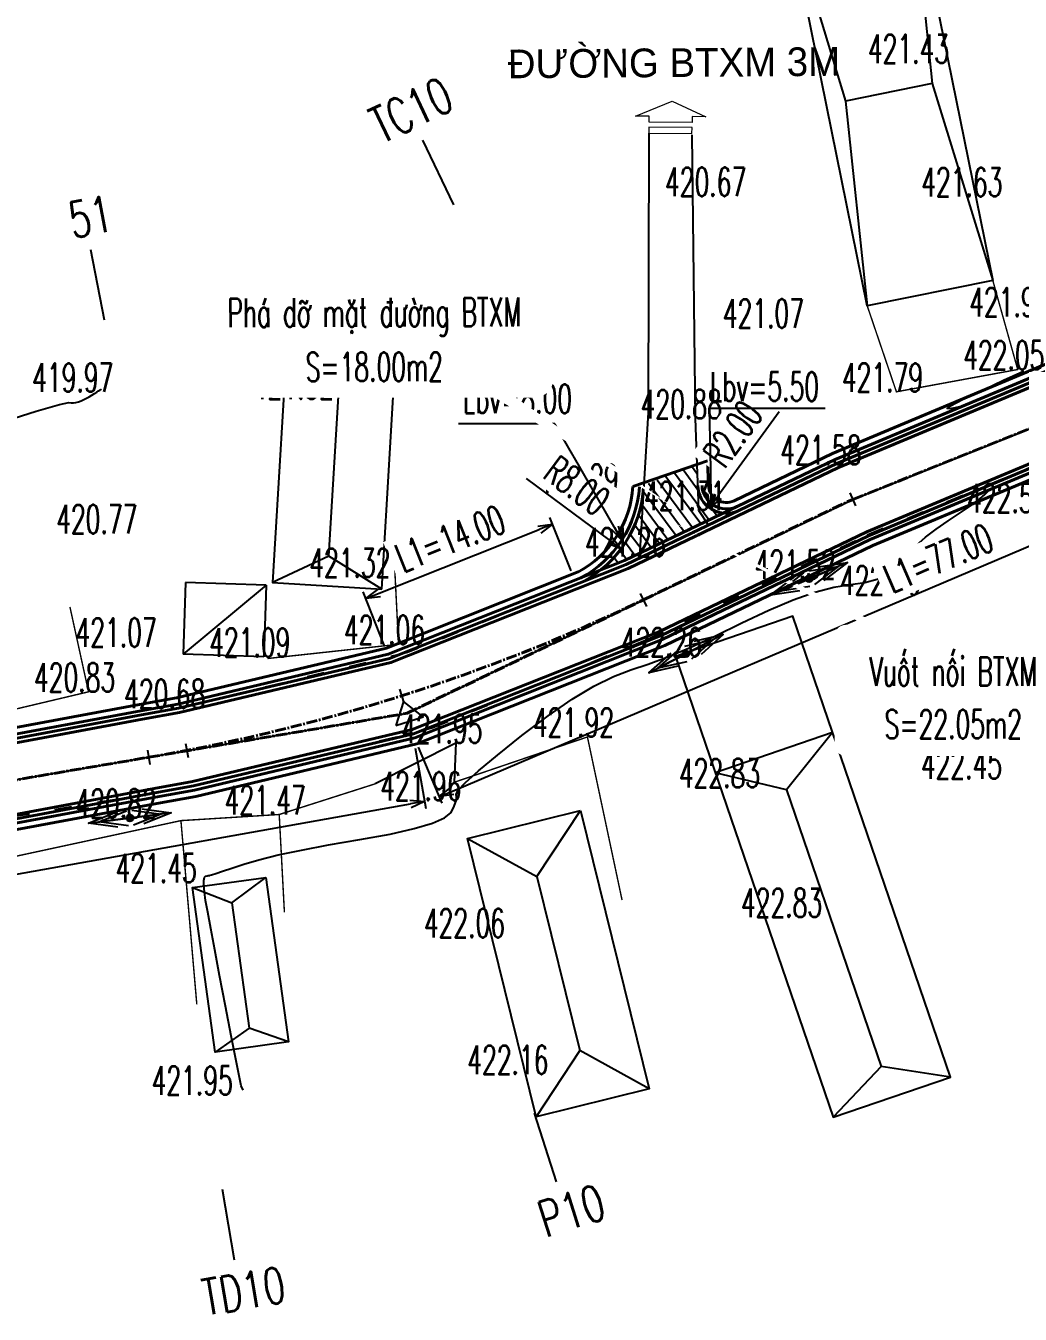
# Model space of a CAD drawing. Header units: centimetres. Extents: x 556321 to 560034, y 1839250 to 1840516.
# Drawn here: x 557072.9 to 557142.2, y 1839274.2 to 1839364 of the extents above; entities that cross this region are included whole.
import ezdxf
from ezdxf.enums import TextEntityAlignment as Align

# ---------------------------------------------------------------- set-up
doc = ezdxf.new("R2010")
doc.units = ezdxf.units.CM
doc.header["$MEASUREMENT"] = 0
doc.set_wipeout_variables(frame=1)
doc.linetypes.add('ACAD_ISO03W100', pattern=[30, 12, -18])
doc.linetypes.add('CENTER2', pattern=[1.125, 0.75, -0.125, 0.125, -0.125])
for name, color, linetype in [('4', 21, 'Continuous'), ('bo via', 23, 'Continuous'), ('bovia', 1, 'Continuous'), ('CAO DO AN', 6, 'Continuous'), ('cao do Hien Trang', 6, 'Continuous'), ('cao do3', 2, 'Continuous'), ('Duong nhua Cu', 33, 'Continuous'), ('H1_DongMuc', 3, 'Continuous'), ('H1_DongMuc_Con', 3, 'Continuous'), ('Line1', 40, 'Continuous'), ('pha1', 4, 'Continuous'), ('sh(bs)', 31, 'Continuous'), ('SH1', 4, 'Continuous'), ('T', 20, 'Continuous'), ('thoat nuoc', 50, 'Continuous'), ('ThongSoTuyen_TuyenPDP', 7, 'Continuous'), ('TUYEN', 7, 'Continuous'), ('vuot', 7, 'Continuous')]:
    doc.layers.add(name, color=color, linetype=linetype)
doc.layers.add('Mep duong', color=241, linetype='Continuous', lineweight=50)
doc.styles.add('2D', font='vnsimple.shx', dxfattribs={"width": 0.6})
doc.styles.add('CHUSO', font='Vnsimple.shx', dxfattribs={"width": 0.7})
doc.styles.add('Khung ten', font='VHAVANB_3.TTF')
doc.styles.get("Standard").update_dxf_attribs({"font": 'Vnsimple.shx', "width": 0.7, "height": 2})
doc.linetypes.add('FENCELINE2', pattern='A,0.25,-0.1,[132,ltypeshp.shx,S=0.1,R=0,X=-0.1,Y=0],-0.1,1', length=1.45)
doc.linetypes.add('ZIGZAG', pattern='A,0.0001,-0.2,[131,ltypeshp.shx,S=0.2,R=0,X=-0.2,Y=0],-0.4,[131,ltypeshp.shx,S=0.2,R=180,X=0.2,Y=0],-0.2', length=0.8001)
doc.dimstyles.new('D1000', dxfattribs={"dimtxt": 2, "dimasz": 1, "dimexe": 0.5, "dimexo": 1, "dimgap": 0.7, "dimtad": 1, "dimzin": 0, "dimdsep": 46, "dimtxsty": '2D', "dimblk": 'OPEN30', "dimcen": 0, "dimdle": 0.7, "dimclrd": 7, "dimclre": 7, "dimclrt": 3, "dimadec": 0, "dimazin": 2, "dimtfac": 0.3478260869565218, "dimtix": 1, "dimtofl": 0, "dimtmove": 0, "dimatfit": 3, "dimldrblk": 'OPEN30', "dimfxl": 0, "dimtolj": 1, "dimtzin": 0, "dimarcsym": 0})
doc.dimstyles.new('D1000 bv', dxfattribs={"dimtxt": 2, "dimasz": 1, "dimexe": 0.5, "dimexo": 1, "dimgap": 0.7, "dimtad": 1, "dimzin": 0, "dimdsep": 46, "dimtxsty": '2D', "dimblk": 'OPEN30', "dimcen": 0, "dimdle": 0.7, "dimclrd": 7, "dimclre": 7, "dimclrt": 3, "dimadec": 0, "dimazin": 2, "dimtfac": 0.3478260869565218, "dimtix": 1, "dimtofl": 0, "dimtmove": 0, "dimatfit": 3, "dimldrblk": 'OPEN30', "dimfxl": 0, "dimtolj": 1, "dimtzin": 0, "dimarcsym": 0})
doc.dimstyles.get("Standard").update_dxf_attribs({"dimtxt": 0.18, "dimasz": 0.18, "dimexe": 0.18, "dimexo": 0.0625, "dimgap": 0.09, "dimtad": 0, "dimtih": 1, "dimtoh": 1, "dimdec": 4, "dimzin": 0, "dimdsep": 46, "dimtxsty": 'Standard', "dimcen": 0.09, "dimadec": 0, "dimazin": 0, "dimtfac": 1, "dimtdec": 4, "dimtofl": 0, "dimtmove": 0, "dimatfit": 3, "dimfxl": 0, "dimtolj": 1, "dimtzin": 0, "dimarcsym": 0})

# ---------------------------------------------------------------- blocks, each defined once
blk = doc.blocks.new('A$C61F2495E')
at = {"layer": 'Line1', "lineweight": -2}
blk.add_lwpolyline([(14.68833595956676, 5.256463934434578), (-0.4504163545789197, 2.926328669767827), (0.4504163544625044, -2.926328669767827), (15.58916866860818, -0.5961934051010758)], close=True, dxfattribs=at)
at = {"layer": 'Line1', "color": 8, "lineweight": -2}
for points in [[(14.68833595956676, 5.256463934434578), (13.55877088371199, 2.086946765892208), (15.58916866860818, -0.5961934051010758)], [(-0.4504163545789197, 2.926328669767827), (1.435625370591879, 0.2209694189950824), (0.4504163544625044, -2.926328669767827)], [(13.55877088371199, 2.086946765892208), (1.435625370591879, 0.2209694189950824)]]:
    blk.add_lwpolyline(points, dxfattribs=at)
at = {"layer": 'Line1', "lineweight": -2}
blk.add_lwpolyline([(15.58916866860818, -0.5961934051010758), (14.68833595956676, 5.256463934434578)], dxfattribs=at)
blk = doc.blocks.new('A$C294A3B3B')
at = {"layer": 'Line1', "lineweight": -2}
blk.add_lwpolyline([(-0.3980245757848024, 2.856853906530887), (17.88602269883268, 5.404236586531624), (18.68207185040228, -0.3094712265301496), (0.3980245757848024, -2.856853906530887)], close=True, dxfattribs=at)
for points in [[(-0.3980245757848024, 2.856853906530887), (8.86992666858714, 3.226689559873194), (17.88602269883268, 5.404236586531624)], [(8.86992666858714, 3.226689559873194), (9.41871475125663, -0.7122817323543131)], [(0.3980245757848024, -2.856853906530887), (9.41871475125663, -0.7122817323543131), (18.68207185040228, -0.3094712265301496)]]:
    blk.add_lwpolyline(points, dxfattribs=at)
blk = doc.blocks.new('A$C2A113424')
at = {"layer": 'Mep duong', "linetype": 'Continuous', "lineweight": 20, "extrusion": (-0.004496282055146948, 0.001719061481453282, 0.999988414070535)}
blk.add_lwpolyline([(4.322536986824867, 6.79247280023508), (4.830761154897329, 6.598165935739423), (3.402301987192789, 2.861923919200379), (2.89407781927676, 3.056230783792444), (2.44399803933625, 1.879013385726145), (2.335873058389854, 5.535508036274276), (4.772616766727176, 7.969690198559676), (4.322536986810312, 6.79247280047155)], dxfattribs=at)
blk.add_lwpolyline([(5.273641723522699, 6.428841570338148), (3.845182555903653, 2.692599553731802), (4.372020599101048, 2.491176137052379), (5.800479766678257, 6.227418153647811)], close=True, dxfattribs=at)
blk = doc.blocks.new('_Open30')
at = {"color": 0, "linetype": 'ByBlock', "lineweight": -2}
for p, q in [((-1, 0.26794919), (0, 0)), ((0, 0), (-1, -0.26794919)), ((0, 0), (-1, 0))]:
    blk.add_line(p, q, dxfattribs=at)
blk = doc.blocks.new('*D78')
at = {"layer": 'bo via', "color": 7, "lineweight": -2, "transparency": 16777216}
for p, q in [((557110.8782775655, 1839326.002637523), (557109.4054423659, 1839329.71466325)), ((557097.5056045763, 1839324.455197813), (557108.6603373811, 1839328.881105477)), ((557097.8645305663, 1839320.839121409), (557096.3916953667, 1839324.551147137))]:
    blk.add_line(p, q, dxfattribs=at)
at = {"layer": 'Defpoints', "color": 0, "lineweight": -2, "transparency": 16777216}
for p in [(557109.5898444783, 1839329.249909702), (557111.2470817902, 1839325.073130425, 413.94), (557098.2333347911, 1839319.909614312, 413.94)]:
    blk.add_point(p, dxfattribs=at)
at = {"layer": 'bo via', "color": 7, "lineweight": -2, "transparency": 16777216}
for p, rotation in [((557109.5898444783, 1839329.249909702), 21.64188962189316), ((557096.5760974791, 1839324.086393588), 201.6418896218932)]:
    blk.add_blockref('_Open30', p, dxfattribs=dict(at, rotation=rotation))
at = {"layer": 'bo via', "color": 3, "transparency": 16777216, "insert": (557102.4560037965, 1839328.24831371), "char_height": 2, "attachment_point": 5, "rotation": 21.641889621893164, "style": '2D', "bg_fill": 3, "box_fill_scale": 1.25, "bg_fill_color": 256, "bg_fill_true_color": 13158600, "bg_fill_transparency": 0}
blk.add_mtext('\\A1;L1=14.00', dxfattribs=at)
blk = doc.blocks.new('*D96')
at = {"layer": 'bo via', "color": 7, "lineweight": -2, "transparency": 16777216}
for p, q in [((557100.0097706656, 1839313.661528603), (557100.7585998548, 1839309.462736897)), ((557035.6966577775, 1839298.367221142), (557099.6863467373, 1839309.779396418)), ((557034.0511491012, 1839301.898206067), (557034.7999782905, 1839297.69941436))]:
    blk.add_line(p, q, dxfattribs=at)
at = {"layer": 'Defpoints', "color": 0, "lineweight": -2, "transparency": 16777216}
for p in [(557099.8341970353, 1839314.645994906, 427.4431), (557100.6708130396, 1839309.954970048), (557033.875575471, 1839302.882672369, 427.4431)]:
    blk.add_point(p, dxfattribs=at)
at = {"layer": 'bo via', "color": 7, "lineweight": -2, "transparency": 16777216}
for p, rotation in [((557100.6708130396, 1839309.954970048), 10.11204156808461), ((557034.7121914753, 1839298.191647511), 190.1120415680846)]:
    blk.add_blockref('_Open30', p, dxfattribs=dict(at, rotation=rotation))
at = {"layer": 'bo via', "color": 3, "transparency": 16777216, "insert": (557067.3930270858, 1839305.746901494), "char_height": 2, "attachment_point": 5, "rotation": 10.112041568084608, "style": '2D', "bg_fill": 3, "box_fill_scale": 1.25, "bg_fill_color": 256, "bg_fill_true_color": 13158600, "bg_fill_transparency": 0}
blk.add_mtext('\\A1;L1=67.00', dxfattribs=at)
blk = doc.blocks.new('*D97')
at = {"layer": 'bo via', "color": 7, "lineweight": -2, "transparency": 16777216}
for p, q in [((557171.1010307486, 1839343.820686006), (557172.7580417806, 1839339.918319527)), ((557102.6070868503, 1839310.674241531), (557171.6421629975, 1839339.987706424)), ((557100.2250390314, 1839313.725537121), (557101.8820500633, 1839309.823170642))]:
    blk.add_line(p, q, dxfattribs=at)
at = {"layer": 'Defpoints', "color": 0, "lineweight": -2, "transparency": 16777216}
for p in [(557170.7101887524, 1839344.741143791, 427.4431), (557172.5626207825, 1839340.37854842), (557099.8341970352, 1839314.645994906, 427.4431)]:
    blk.add_point(p, dxfattribs=at)
at = {"layer": 'bo via', "color": 7, "lineweight": -2, "transparency": 16777216}
for p, rotation in [((557172.5626207825, 1839340.37854842), 23.00690100929758), ((557101.6866290653, 1839310.283399535), 203.0069010092976)]:
    blk.add_blockref('_Open30', p, dxfattribs=dict(at, rotation=rotation))
at = {"layer": 'bo via', "color": 3, "transparency": 16777216, "insert": (557136.4601935304, 1839326.895752212), "char_height": 2, "attachment_point": 5, "rotation": 23.00690100929758, "style": '2D', "bg_fill": 3, "box_fill_scale": 1.25, "bg_fill_color": 256, "bg_fill_true_color": 13158600, "bg_fill_transparency": 0}
blk.add_mtext('\\A1;L1=77.00', dxfattribs=at)
blk = doc.blocks.new('*D44')
at = {"layer": 'Defpoints', "color": 0, "lineweight": -2, "transparency": 16777216}
for p in [(557114.3894884498, 1839327.526306132), (557120.81468489, 1839322.760086383)]:
    blk.add_point(p, dxfattribs=at)
at = {"layer": 'vuot', "color": 7, "lineweight": -2, "transparency": 16777216}
blk.add_line((557107.7577678382, 1839332.445725803), (557113.5863388947, 1839328.122083601), dxfattribs=at)
at = {"layer": 'vuot', "color": 7, "lineweight": -2, "transparency": 16777216, "rotation": 323.4319240528465}
blk.add_blockref('_Open30', (557114.3894884498, 1839327.526306132), dxfattribs=at)
at = {"layer": 'vuot', "color": 3, "transparency": 16777216, "insert": (557111.2833002857, 1839331.94714768), "char_height": 2, "attachment_point": 5, "rotation": 323.4319240528465, "style": '2D', "bg_fill": 3, "box_fill_scale": 1.25, "bg_fill_color": 256, "bg_fill_true_color": 13158600, "bg_fill_transparency": 0}
blk.add_mtext('\\A1;R8.00', dxfattribs=at)
blk = doc.blocks.new('*D45')
at = {"layer": 'Defpoints', "color": 0, "lineweight": -2, "transparency": 16777216}
for p in [(557120.5234369419, 1839330.395092064), (557119.3519867028, 1839328.774072528)]:
    blk.add_point(p, dxfattribs=at)
at = {"layer": 'vuot', "color": 7, "lineweight": -2, "transparency": 16777216}
blk.add_line((557125.3598529298, 1839337.087587007), (557121.1091620615, 1839331.205601832), dxfattribs=at)
at = {"layer": 'vuot', "color": 7, "lineweight": -2, "transparency": 16777216, "rotation": 234.1457670778979}
blk.add_blockref('_Open30', (557120.5234369419, 1839330.395092064), dxfattribs=at)
at = {"layer": 'vuot', "color": 3, "transparency": 16777216, "insert": (557122.1495034497, 1839335.547582007), "char_height": 2, "attachment_point": 5, "rotation": 54.145767077897915, "style": '2D', "bg_fill": 3, "box_fill_scale": 1.25, "bg_fill_color": 256, "bg_fill_true_color": 13158600, "bg_fill_transparency": 0}
blk.add_mtext('\\A1;R2.00', dxfattribs=at)
blk = doc.blocks.new('A$C60531E53')
at = {"layer": '4'}
blk.add_hatch(color=256, dxfattribs=at).paths.add_polyline_path([(-0.2401799543149536, 0, 1), (0.2401799543149536, 0, 1)])
blk.add_circle((0, 0), 0.2401799543149536, dxfattribs=at)
for points in [[(-2.897110797605819, 0), (1.220780834732068, 0)], [(-2.191728709441122, 0), (1.926162922896765, 0)], [(2.173985659223035, 0), (-1.943905973114852, 0)], [(2.917498102954596, 0), (-1.200393529383291, 0)]]:
    blk.add_leader(points, dimstyle='Standard', override={"dimasz": 2, "dimgap": 0.09, "dimtad": 0, "dimldrblk": 'Open30'}, dxfattribs=at)

msp = doc.modelspace()

# ---------------------------------------------------------------- hatches: boundary and pattern name
at = {"layer": 'vuot'}
h = msp.add_hatch(dxfattribs=at)
h.set_pattern_fill('ANSI31', color=8, scale=4.999999999999999, angle=-98.44814996222703, style=0)
h.set_pattern_definition([(306.551850037773, (-1181862.117841416, 2655633.092866785), (0.5020739027176107, 0.3722187477947708), [])])
h.paths.add_polyline_path([(557115.6513386746, 1839327.230679576), (557115.9297282031, 1839331.83487259, -0.2122614256917452), (557112.935848595, 1839326.06594085), (557114.600174678, 1839326.726302122)])
h.paths.add_polyline_path([(557120.2624771202, 1839329.44323087), (557119.7598522397, 1839330.217598048), (557119.6422171362, 1839333.407493185), (557115.938036132, 1839331.972274704), (557115.6513386741, 1839327.230679576)])
h.paths.add_polyline_path([(557120.2624771202, 1839329.44323087), (557121.4804378081, 1839330.027641971, -0.3725558086394955), (557119.69624574, 1839331.94240686), (557119.75985224, 1839330.217598048)])

# ---------------------------------------------------------------- linework, layer by layer
at = {"layer": 'cao do Hien Trang', "color": 3, "lineweight": -2}
for centre in [(557141.9877027089, 1839340.027587247, 422.053), (557133.5379704367, 1839338.474959305, 421.794), (557116.2431133441, 1839337.036869202, 420.796), (557119.5243364, 1839336.612271441, 420.875), (557129.2500606596, 1839333.421003257, 421.582), (557130.4917232862, 1839330.985187393, 421.71), (557119.7597380723, 1839330.232486017, 421.306), (557120.3859185043, 1839329.329710814, 421.36), (557131.5088588754, 1839328.507903358, 421.618), (557115.636636351, 1839327.003113292, 421.258), (557114.1500973625, 1839326.203806195, 421.227), (557127.4598633733, 1839325.457587239, 421.521), (557115.1281772207, 1839323.620104821, 421.33), (557098.8550471254, 1839320.892945695, 421.058), (557116.0631149127, 1839321.188389478, 421.35), (557083.847784925, 1839320.209002533, 421.063), (557089.4622166364, 1839320.015173853, 421.093), (557099.4879721685, 1839320.314700168, 420.963), (557118.1376593879, 1839320.038174185, 422.257), (557118.8729981, 1839320.231251832, 422.246), (557089.7264777024, 1839319.90212922, 421.036), (557077.2607516034, 1839317.584123866, 420.831), (557100.1511897633, 1839317.619035608, 421.072), (557083.5398920511, 1839316.447425473, 420.681), (557099.4537064454, 1839316.087882114, 421.104), (557100.6163343221, 1839315.72718637, 421.11), (557084.0525725053, 1839313.766028682, 420.762), (557097.5631054349, 1839314.160694314, 421.019), (557102.8430567931, 1839314.015526638, 421.949), (557112.0140378906, 1839314.440980177, 421.921), (557097.2174899769, 1839311.173053948, 421.663), (557102.7401431233, 1839311.28704615, 421.838), (557084.2869206462, 1839310.980386395, 420.619), (557080.1464153456, 1839308.797926806, 420.82), (557083.6969690893, 1839308.614380867, 420.903), (557090.5449343806, 1839309.041084948, 421.474)]:
    msp.add_circle(centre, 0, dxfattribs=at)
at = {"layer": 'cao do3', "color": 6, "lineweight": -2}
for centre in [(557135.3520010285, 1839361.362992777, 421.4321), (557121.2193641814, 1839352.088185271, 420.6652000000001), (557139.0657841798, 1839352.078176424, 421.6321), (557106.2826736483, 1839344.045997122, 420.4949999999999), (557125.2420569686, 1839342.932971307, 421.0652000000001), (557077.1316126138, 1839338.461765894, 419.9669999999999), (557092.4979447285, 1839337.953772309, 421.3172000000001), (557112.3405969582, 1839331.424524736, 421.295), (557078.808507443, 1839328.603367255, 420.7669999999999), (557096.438816328, 1839325.565500798, 421.3172000000001), (557133.4081233267, 1839324.347886958, 422.1017000000001), (557080.1500233065, 1839320.716648343, 421.067), (557139.0398932289, 1839311.530587408, 422.4517), (557122.1847266639, 1839310.914623095, 422.831), (557101.3861327422, 1839310.013433838, 421.963), (557082.9420531971, 1839304.302414609, 421.4454999999999), (557126.5118104153, 1839301.899294692, 422.831), (557104.417574766, 1839300.483986884, 422.063), (557107.4490167898, 1839290.95453993, 422.163), (557085.4573954409, 1839289.51481665, 421.9454999999999)]:
    msp.add_circle(centre, 0, dxfattribs=at)
at = {"layer": 'Duong nhua Cu', "color": 8, "linetype": 'ACAD_ISO03W100', "ltscale": 0.1, "elevation": 428.165}
msp.add_lwpolyline([(557191.5568847044, 1839369.759700749), (557183.9812784309, 1839364.113260314), (557176.9764068744, 1839357.000071473), (557169.2147421334, 1839350.366251047), (557167.5437640727, 1839349.230386038), (557155.9530619879, 1839344.131680596), (557144.0182472656, 1839339.615846061), (557129.2500606596, 1839333.421003257), (557114.1500973625, 1839326.203806195), (557099.4879721685, 1839320.314700168), (557083.5398920511, 1839316.447425473), (557065.3464543959, 1839313.070297213)], dxfattribs=at)
at = {"layer": 'H1_DongMuc', "color": 5, "lineweight": -2, "elevation": 420}
msp.add_lwpolyline([(557071.0253759685, 1839336.325103203), (557073.6137715701, 1839337.128342121), (557075.2319308463, 1839337.594603449), (557075.8798537971, 1839337.723887187), (557076.0446564817, 1839337.697187284), (557076.2134549587, 1839337.695497689), (557076.3862492286, 1839337.718818401), (557076.5630392912, 1839337.76714942), (557076.7438251465, 1839337.840490748), (557076.926933259, 1839337.929498317), (557077.1106900936, 1839338.024828064), (557077.29509565, 1839338.126479987), (557077.4801499285, 1839338.234454088), (557077.6658529288, 1839338.348750366), (557077.8332775539, 1839338.454461996), (557077.9634967069, 1839338.536682152), (557078.0565103876, 1839338.595410835), (557078.1123185959, 1839338.630648045), (557078.130921332, 1839338.642393781), (557078.130921332, 1839338.642393781)], dxfattribs=at)
at = {"layer": 'H1_DongMuc_Con', "color": 8, "lineweight": -2, "elevation": 422}
for points in [[(557138.0904063154, 1839337.455693206), (557137.8316775593, 1839337.401080927), (557137.5138104993, 1839337.340959179), (557137.2173300697, 1839337.292325107), (557137.0689991176, 1839337.304463446), (557137.1955804903, 1839337.426658932), (557137.5970741875, 1839337.658911563), (557138.2734802093, 1839338.001221342), (557139.224798556, 1839338.453588266), (557140.2231089871, 1839338.91870136), (557141.0404912631, 1839339.299249647), (557141.676945384, 1839339.595233127), (557142.1324713496, 1839339.8066518), (557142.4070691599, 1839339.933505666)], [(557088.043822932, 1839289.840105521), (557087.8981285522, 1839290.14782071), (557087.7454177701, 1839290.852158433), (557087.5108557548, 1839292.010699701), (557087.1944425064, 1839293.623444515), (557086.7961780248, 1839295.690392874), (557086.3897675712, 1839297.820525883), (557086.0489164063, 1839299.622824646), (557085.7736245304, 1839301.097289163), (557085.5638919434, 1839302.243919434), (557085.4197186453, 1839303.062715458), (557085.3304372466, 1839303.654089856), (557085.2853803578, 1839304.118455247), (557085.2845479789, 1839304.45581163), (557085.32794011, 1839304.666159005), (557085.4155567511, 1839304.749497374), (557085.5158489619, 1839304.767625526), (557085.5972678023, 1839304.782342254), (557085.6598132724, 1839304.793647556), (557085.7034853721, 1839304.801541434), (557085.7282841015, 1839304.806023888), (557085.8343390373, 1839304.839230476), (557086.121779756, 1839304.93329676), (557086.5906062578, 1839305.088222738), (557087.2408185428, 1839305.304008412), (557088.0724166108, 1839305.58065378), (557089.1338545845, 1839305.895064362), (557090.4735865867, 1839306.224145673), (557092.091612617, 1839306.567897714), (557093.9879326759, 1839306.926320485), (557096.1625467631, 1839307.299413987), (557098.2666020778, 1839307.678483892), (557099.9512458184, 1839308.054835874), (557101.2164779854, 1839308.428469934), (557102.0622985788, 1839308.799386071), (557102.4887075983, 1839309.167584286), (557102.6768985378, 1839309.511994621), (557102.8080648906, 1839309.811547118), (557102.8822066567, 1839310.066241777), (557102.8993238363, 1839310.276078598), (557102.8594164293, 1839310.441057581), (557102.9880745766, 1839310.718940342), (557103.510888419, 1839311.267488497), (557104.4278579566, 1839312.086702045), (557105.7389831895, 1839313.176580986), (557107.4442641175, 1839314.537125321), (557109.2695365247, 1839315.916477588), (557110.940636195, 1839317.062780326), (557112.4575631286, 1839317.976033535), (557113.8203173252, 1839318.656237214), (557115.0288987849, 1839319.103391365), (557116.2437206439, 1839319.499095195), (557117.6251960383, 1839320.024947913), (557119.1733249681, 1839320.68094952), (557120.8881074332, 1839321.467100015), (557122.7695434338, 1839322.383399398), (557124.6441812275, 1839323.275478607), (557126.3385690722, 1839323.988968581), (557127.8527069679, 1839324.52386932), (557129.1865949146, 1839324.880180824), (557130.3402329122, 1839325.057903092), (557131.3355367959, 1839325.192862572), (557132.1944224006, 1839325.420885712), (557132.9168897261, 1839325.741972511), (557133.5029387726, 1839326.156122969), (557133.9525695401, 1839326.663337087), (557134.3854429151, 1839327.219597717), (557134.9212197848, 1839327.780887711), (557135.5599001488, 1839328.34720707), (557136.3014840072, 1839328.918555792), (557137.1459713602, 1839329.49493388), (557137.9754263241, 1839330.041297084), (557138.671913016, 1839330.522601156), (557139.2354314356, 1839330.938846099), (557139.6659815832, 1839331.290031911), (557139.9635634585, 1839331.576158592), (557140.0168344682, 1839331.650110008)]]:
    msp.add_lwpolyline(points, dxfattribs=at)
at = {"layer": 'Line1', "lineweight": -2}
for points in [[(557140.2516942085, 1839346.229313318), (557131.5068494068, 1839344.455080557)], [(557103.6631929788, 1839307.369467836), (557108.4888519321, 1839304.72792541), (557111.5322466621, 1839309.310771604)], [(557084.4990764819, 1839303.950564831), (557087.2506590222, 1839302.886966522), (557089.6114068916, 1839304.65595418)], [(557108.4888519321, 1839304.72792541), (557111.4775263332, 1839292.613366273)], [(557087.250659022, 1839302.886966522), (557088.4548061851, 1839294.15987394)], [(557091.1920986159, 1839293.199843629), (557088.4548061851, 1839294.15987394), (557086.0797682058, 1839292.49445428)], [(557116.3132504802, 1839289.931024694), (557111.4775263332, 1839292.613366273), (557108.444196797, 1839287.989720925)]]:
    msp.add_lwpolyline(points, dxfattribs=at)
at = {"layer": 'Line1', "lineweight": -2, "elevation": 422.257}
msp.add_lwpolyline([(557118.1376593879, 1839320.038174185), (557129.1213253264, 1839287.95609444), (557137.3104516095, 1839290.759735231), (557126.3267856711, 1839322.841814975)], close=True, dxfattribs=at)
at = {"layer": 'Line1', "lineweight": -2}
for points, elevation in [([(557129.0954238842, 1839314.75492737), (557120.9062976011, 1839311.951286579)], 422.257), ([(557129.0954238842, 1839314.75492737), (557125.8891465457, 1839310.758521876), (557120.9062976011, 1839311.951286579)], 422.257), ([(557102.8430567931, 1839314.015526638), (557097.2174899769, 1839311.173053948)], 421.949), ([(557102.8430567931, 1839314.015526638), (557102.7401431233, 1839311.28704615)], 421.949), ([(557125.8891465457, 1839310.758521876), (557132.4821439211, 1839291.501101927)], 422.257), ([(557137.3104516095, 1839290.759735231), (557132.4821439211, 1839291.501101927), (557129.1213253264, 1839287.95609444)], 422.257)]:
    msp.add_lwpolyline(points, dxfattribs=dict(at, elevation=elevation))
at = {"layer": 'pha1', "color": 8, "linetype": 'ACAD_ISO03W100', "ltscale": 0.1, "elevation": 413.955}
msp.add_lwpolyline([(557066.0489977344, 1839307.895967994), (557084.2869206462, 1839310.980386395), (557097.5631054349, 1839314.160694314), (557101.1740235651, 1839315.066329002), (557116.0631149127, 1839321.188389478), (557131.5088588754, 1839328.507903358), (557146.6106530044, 1839334.777552716), (557157.9264769803, 1839339.066855894), (557170.0656356919, 1839344.475356959), (557172.1709182833, 1839345.737798328), (557180.6864549809, 1839353.179644789), (557187.6056538073, 1839360.144812742), (557192.0884680864, 1839363.924313521), (557194.845206398, 1839364.481408559), (557199.2010513637, 1839363.791072675), (557202.3079333345, 1839361.940617213), (557208.3606628128, 1839356.100151917), (557217.1313592207, 1839345.647400771), (557225.7571862082, 1839335.492157358), (557234.1758242007, 1839325.949999355), (557239.17076365, 1839320.338747087), (557240.1425645433, 1839319.265004091), (557231.7428789579, 1839311.520860558), (557220.2456599168, 1839300.892998511)], dxfattribs=at)
at = {"layer": 'SH1'}
for points in [[(557116.2976404432, 1839356.484273975), (557116.2431133441, 1839337.036869202), (557115.636636351, 1839327.003113292)], [(557119.2950556689, 1839356.359767088), (557119.5243364, 1839336.612271441), (557119.7597380723, 1839330.232486017), (557120.4272949898, 1839329.204063307)]]:
    msp.add_lwpolyline(points, dxfattribs=at)
at = {"layer": 'SH1', "linetype": 'FENCELINE2', "const_width": 0.1}
for points in [[(557131.5068494068, 1839344.455080557), (557133.5379704367, 1839338.474959305), (557141.9877027089, 1839340.027587247), (557140.2516942085, 1839346.229313318)], [(557064.1389117476, 1839319.073990582), (557065.1967827096, 1839314.724224474), (557077.2607516034, 1839317.584123866), (557075.9657834959, 1839323.493281684)]]:
    msp.add_lwpolyline(points, dxfattribs=at)
for points, elevation in [([(557089.7264777024, 1839319.90212922), (557098.8550471254, 1839320.892945695), (557098.4861475225, 1839328.259109606)], 421.036), ([(557102.7401431233, 1839311.28704615), (557102.7401431233, 1839311.28704615), (557102.7401431233, 1839311.28704615), (557112.0140378906, 1839314.440980177), (557112.0140378906, 1839314.440980177), (557114.4267761395, 1839303.080546885)], 420.16), ([(557090.5449343806, 1839309.041084948), (557097.2174899769, 1839311.173053948), (557097.2174899769, 1839311.173053948)], 420.16), ([(557067.4087254049, 1839305.097879243), (557083.6969690893, 1839308.614380867), (557084.8025028424, 1839295.82926924)], 420.16), ([(557083.6969690893, 1839308.614380867), (557090.5449343806, 1839309.041084948), (557090.9054490079, 1839302.228549085)], 420.16)]:
    msp.add_lwpolyline(points, dxfattribs=dict(at, elevation=elevation))
at = {"layer": 'SH1', "elevation": 421.093}
for points in [[(557084.0202986225, 1839325.206025549), (557083.847784925, 1839320.209002533)], [(557089.6347303337, 1839325.012196869), (557084.0202986225, 1839325.206025549)], [(557089.6347303337, 1839325.012196869), (557089.4622166364, 1839320.015173853)], [(557089.4622166364, 1839320.015173853), (557083.847784925, 1839320.209002533)]]:
    msp.add_lwpolyline(points, dxfattribs=at)
at = {"layer": 'SH1', "linetype": 'ZIGZAG', "elevation": 421.093}
msp.add_lwpolyline([(557089.6347303337, 1839325.012196869), (557083.847784925, 1839320.209002533)], dxfattribs=at)
at = {"layer": 'SH1'}
for points in [[(557111.5322466621, 1839309.310771604), (557116.3132504802, 1839289.931024694), (557108.444196797, 1839287.989720925), (557103.6631929788, 1839307.369467836)], [(557089.6114068916, 1839304.65595418), (557091.1920986159, 1839293.199843629), (557086.0797682058, 1839292.49445428), (557084.4990764817, 1839303.950564831)]]:
    msp.add_lwpolyline(points, close=True, dxfattribs=at)
at = {"layer": 'T', "color": 1}
msp.add_lwpolyline([(556388.4077285065, 1839317.599261275), (556403.9855829556, 1839332.631404766), (556472.7201804589, 1839349.139786821), (556519.7498159858, 1839361.6644622), (556517.4521892862, 1839368.292349566), (556560.3887066303, 1839375.162093943), (556643.1067222117, 1839363.648420062), (556660.645023606, 1839359.496106346), (556688.3832445671, 1839356.142146459), (556756.2777159817, 1839336.862720629), (556804.0540989705, 1839331.131487818), (556881.3539698052, 1839303.290592971), (557029.1753429447, 1839304.133672492), (557099.4537064454, 1839316.087882114), (557130.4917232865, 1839330.985187393), (557171.2721665474, 1839347.296730436), (557196.2840118997, 1839372.702428997), (557244.8134156673, 1839317.637076192)], dxfattribs=at)
at = {"layer": 'ThongSoTuyen_TuyenPDP', "color": 1, "lineweight": -2}
for p, q in [((557102.7128259878, 1839351.483650493), (557100.5492819493, 1839355.991319203)), ((557078.3676052366, 1839343.461081075), (557077.4274423199, 1839348.371895029)), ((557108.312977765, 1839288.238647547), (557109.8286987767, 1839283.47392407)), ((557086.5725305029, 1839282.958981555), (557087.4109779176, 1839278.029782235))]:
    msp.add_line(p, q, dxfattribs=at)
msp.add_lwpolyline([(557098.6757678872, 1839315.234803072), (557100.5816572781, 1839315.841091476), (557099.1911616155, 1839316.913404465)], close=True, dxfattribs=at)
at = {"layer": 'TUYEN', "color": 2, "lineweight": -2}
for p, q in [((557130.2905364167, 1839331.443177781), (557130.6928056953, 1839330.527656385)), ((557084.0085827364, 1839313.996197351), (557084.1966153197, 1839313.01403456))]:
    msp.add_line(p, q, dxfattribs=at)
at = {"layer": 'TUYEN', "color": 1, "lineweight": -2}
for p, q in [((557115.6940902191, 1839324.437638237), (557116.1267990269, 1839323.536104495)), ((557098.9155074928, 1839317.779933106), (557099.2186516952, 1839316.826988411)), ((557081.3741565318, 1839313.520017336), (557081.5418460147, 1839312.534177473))]:
    msp.add_line(p, q, dxfattribs=at)
at = {"layer": 'TUYEN', "color": 3, "linetype": 'CENTER2', "lineweight": 40}
msp.add_lwpolyline([(556813.6770284101, 1839327.665882473), (556851.2885984118, 1839314.119431092, 0.08807846508642009), (556913.3097189525, 1839303.473081123), (557003.073058948, 1839303.985050465, 0.04071798329055057), (557054.90854506, 1839308.511085476), (557081.4580012723, 1839313.027097404, 0.06986579236870619), (557115.9104446233, 1839323.986871367), (557130.4916710559, 1839330.985417083), (557163.4974290751, 1839344.187210567, 0.1035469730046593), (557177.1465900104, 1839353.263975687), (557196.2838516652, 1839372.702595904), (557244.8132696573, 1839317.637258779)], format="xyb", dxfattribs=at)
at = {"layer": 'TUYEN', "color": 1, "lineweight": 40}
msp.add_lwpolyline([(557120.3830946634, 1839333.678569716), (557120.4473011899, 1839331.938463718)], dxfattribs=at)
at = {"layer": 'TUYEN', "color": 3, "linetype": 'CENTER2', "lineweight": 40}
msp.add_lwpolyline([(557081.4580012723, 1839313.027097404), (557099.4536921958, 1839316.08813015), (557115.9104446233, 1839323.986871367)], dxfattribs=at)

# ---------------------------------------------------------------- block references
at = {"layer": '4'}
for p, rotation in [((557127.4598633733, 1839325.457587239, 421.521), 203.1548277974589), ((557118.8729981002, 1839320.231251832, 422.246), 27.19260516487772), ((557080.1464153456, 1839308.797926806, 420.82), 187.2528487058654)]:
    msp.add_blockref('A$C60531E53', p, dxfattribs=dict(at, rotation=rotation))
at = {"layer": 'Line1', "lineweight": -2}
for name, p, xscale, yscale, zscale, rotation in [('A$C294A3B3B', (557130.201670375, 1839373.325979272), 1.546746067762026, 1.546746067762026, 1.546746067762026, 273.5374584524), ('A$C61F2495E', (557095.055227442, 1839344.649165545, 420.1179999999999), 1.287142897572453, 1.287142897572453, 1.287142897572453, 257.8297960335616)]:
    msp.add_blockref(name, p, dxfattribs=dict(at, xscale=xscale, yscale=yscale, zscale=zscale, rotation=rotation))
at = {"layer": 'thoat nuoc', "extrusion": (0.0005326029386860491, 0.05708225871802793, 0.9983693365051622), "xscale": 0.7499999999782906, "yscale": 0.7499999999782906, "zscale": 0.7499999999782906, "rotation": 110.9233323136796}
msp.add_blockref('A$C2A113424', (-539927.8629977952, -1841469.020770941, 105291.3329557536), dxfattribs=at)

# ---------------------------------------------------------------- texts
at = {"layer": 'bo via', "color": 3, "lineweight": -2, "style": '2D', "width": 0.6}
msp.add_text('Lbv=5.50', height=2, dxfattribs=at).set_placement((557120.5379584132, 1839337.832693638))
at = {"layer": 'CAO DO AN', "color": 6, "lineweight": -2, "width": 0.6}
for s, p in [('422.05', (557138.1865798901, 1839340.027380805, 835.2215)), ('421.58', (557125.4489378408, 1839333.420796815, 834.7505)), ('421.31', (557115.9586152534, 1839330.232279576, 834.4745)), ('421.26', (557111.8355135322, 1839327.00290685, 834.4265)), ('421.52', (557123.6587405545, 1839325.457380797, 834.6895)), ('422.10', (557129.6070005079, 1839324.347680517, 835.2702)), ('421.06', (557095.0539243065, 1839320.892739254, 834.2265)), ('422.26', (557114.336536569, 1839320.037967743, 835.4255)), ('420.83', (557073.4596287846, 1839317.583917424, 833.9995)), ('420.68', (557079.7387692323, 1839316.447219031, 833.8495)), ('421.95', (557099.0419339743, 1839314.015320197, 835.1175000000001)), ('421.47', (557086.7438115617, 1839309.040878507, 834.6424999999999)), ('420.82', (557076.3452925268, 1839308.797720365, 833.9884999999999))]:
    msp.add_text(s, height=2, dxfattribs=at).set_placement(p)
at = {"layer": 'cao do3', "color": 6, "lineweight": -2, "width": 0.6}
for s, p in [('421.43', (557131.5508782096, 1839361.362786335, 834.6006)), ('420.67', (557117.4182413626, 1839352.08797883, 833.8337000000001)), ('421.63', (557135.264661361, 1839352.077969982, 834.8006)), ('420.49', (557102.4815508295, 1839344.04579068, 833.6634999999999)), ('421.93', (557138.6070661973, 1839343.721635265, 835.1006)), ('421.07', (557121.4409341498, 1839342.932764865, 834.2337)), ('419.97', (557073.330489795, 1839338.461559452, 833.1354999999999)), ('421.32', (557088.6968219096, 1839337.953565867, 834.4857000000001)), ('421.79', (557129.7368476179, 1839338.474752864, 834.9625)), ('420.88', (557115.7232135811, 1839336.612064999, 834.0435)), ('421.29', (557108.5394741393, 1839331.424318295, 834.4635)), ('422.54', (557138.4608479843, 1839330.063001346, 835.7055)), ('420.77', (557075.0073846242, 1839328.603160813, 833.9354999999999)), ('421.32', (557092.6376935091, 1839325.565294356, 834.4857000000001)), ('421.07', (557076.3489004876, 1839320.716441902, 834.2355)), ('421.09', (557085.6610938176, 1839320.014967412, 834.2615000000001)), ('421.92', (557108.2129150718, 1839314.440773736, 835.0895)), ('422.83', (557118.383603845, 1839310.914416653, 835.9995)), ('422.45', (557135.2387704102, 1839311.530380966, 835.6202000000001)), ('421.96', (557097.5850099233, 1839310.013227397, 835.1315)), ('421.45', (557079.1409303782, 1839304.302208167, 834.6139999999999)), ('422.83', (557122.7106875964, 1839301.89908825, 835.9995)), ('422.06', (557100.6164519471, 1839300.483780443, 835.2315)), ('422.16', (557103.647893971, 1839290.954333488, 835.3315)), ('421.95', (557081.656272622, 1839289.514610208, 835.1139999999999))]:
    msp.add_text(s, height=2, dxfattribs=at).set_placement(p)
at = {"layer": 'sh(bs)', "color": 7, "lineweight": -2, "insert": (557104.3651978534, 1839362.288880162, -426.382554719043), "char_height": 1.999999999999999, "width": 26.72984380283251, "attachment_point": 1, "rotation": 0.43303799068502036, "style": 'Khung ten'}
msp.add_mtext('\\pi2.0926;®\xadêng btxm 3m', dxfattribs=at)
at = {"layer": 'ThongSoTuyen_TuyenPDP', "color": 1, "lineweight": -2, "width": 0.7}
for s, rotation, p in [('TC10', 25.63959111901676, (557097.6843536817, 1839355.725461494)), ('51', 10.83799022410206, (557076.1613351465, 1839349.147663164)), ('P10', 17.64654945677544, (557109.1096242082, 1839279.572351078)), ('TD10', 9.653507795302508, (557085.4311563531, 1839274.142746019))]:
    msp.add_text(s, height=2.5, rotation=rotation, dxfattribs=at).set_placement(p)

# ---------------------------------------------------------------- next in the draw order: texts
at = {"layer": 'bo via', "color": 3, "insert": (557107.1404550805, 1839337.991090288), "char_height": 2, "attachment_point": 5, "style": '2D', "bg_fill": 3, "box_fill_scale": 1.25, "bg_fill_color": 256, "bg_fill_true_color": 13158600, "bg_fill_transparency": 0}
msp.add_mtext('\\A1;Lbv=8.00', dxfattribs=at)

# ---------------------------------------------------------------- next in the draw order: dimensions: what is measured, and where the dimension line sits
at = {"layer": 'bo via'}
for p1, p2, distance, picture, middle in [((557098.233334791, 1839319.909614312, 413.94), (557111.2470817902, 1839325.073130425, 413.94), 4.493542103534231, '*D78', (557102.4560037965, 1839328.24831371)), ((557033.8755754709, 1839302.882672369, 427.4431), (557099.8341970352, 1839314.645994906, 427.4431), -4.7650436050125, '*D96', (557067.3930270858, 1839305.746901494))]:
    dim = msp.add_aligned_dim(p1=p1, p2=p2, distance=distance, dimstyle='D1000 bv', override={"dimpost": 'L1=<>'}, dxfattribs=at)
    dim.commit()
    dim.dimension.update_dxf_attribs({"geometry": picture, "text_midpoint": middle})

# ---------------------------------------------------------------- next in the draw order: dimensions: what is measured, and where the dimension line sits
dim = msp.add_aligned_dim(p1=(557099.8341970352, 1839314.645994906, 427.4431), p2=(557170.7101887526, 1839344.741143791, 427.4431), distance=-4.739593104500476, dimstyle='D1000 bv', override={"dimpost": 'L1=<>'}, dxfattribs=at)
dim.commit()
dim.dimension.update_dxf_attribs({"geometry": '*D97', "text_midpoint": (557136.4601935304, 1839326.895752212)})

# ---------------------------------------------------------------- next in the draw order: dimensions: what is measured, and where the dimension line sits
at = {"layer": 'vuot'}
dim = msp.add_radius_dim(center=(557120.81468489, 1839322.760086383), mpoint=(557114.3894884498, 1839327.526306132), dimstyle='D1000', dxfattribs=at)
dim.commit()
dim.dimension.update_dxf_attribs({"geometry": '*D44', "text_midpoint": (557111.2833002857, 1839331.94714768)})

# ---------------------------------------------------------------- next in the draw order: linework, layer by layer
at = {"layer": 'bo via', "color": 1, "lineweight": 40}
msp.add_arc((557107.9443119769, 1839332.317705576), 7.699999999999999, 297.9241231202099, 356.5402505057816, dxfattribs=at)
at = {"layer": 'TUYEN', "color": 1, "lineweight": 40, "elevation": 413.94}
msp.add_lwpolyline([(557053.5315273968, 1839311.817864943), (557054.3232832365, 1839311.948310982), (557065.1926613422, 1839313.796941034), (557080.8193774587, 1839316.708212518), (557083.3852982634, 1839317.171955385), (557098.0076063958, 1839320.626930421), (557111.3749224247, 1839325.930733527)], dxfattribs=at)
at = {"layer": 'TUYEN', "color": 1, "lineweight": 40}
for radius in [7.249999999999999, 7.999999999999999]:
    msp.add_arc((557107.9443119769, 1839332.317705576), radius, 297.9241231202099, 356.5402505057816, dxfattribs=at)

# ---------------------------------------------------------------- next in the draw order: dimensions: what is measured, and where the dimension line sits
at = {"layer": 'vuot'}
dim = msp.add_radius_dim(center=(557119.3519867028, 1839328.774072528), mpoint=(557120.5234369419, 1839330.395092064), dimstyle='D1000', dxfattribs=at)
dim.commit()
dim.dimension.update_dxf_attribs({"geometry": '*D45', "text_midpoint": (557122.1495034497, 1839335.547582007)})

# ---------------------------------------------------------------- next in the draw order: leaders
at = {"layer": 'bo via', "lineweight": -2}
msp.add_leader([(557114.4190170139, 1839328.150188967), (557109.7500811757, 1839336.237023056), (557103.0338826875, 1839336.237023056)], dimstyle='D1000', override={"dimgap": 0.7, "dimtad": 0}, dxfattribs=at)

# ---------------------------------------------------------------- next in the draw order: linework, layer by layer
at = {"layer": 'bovia', "color": 6, "lineweight": 40}
msp.add_arc((557121.6948871815, 1839332.0161116), 1.7, 182.1119635064009, 295.6337650701869, dxfattribs=at)
at = {"layer": 'TUYEN', "color": 1, "lineweight": 40, "elevation": 413.94}
msp.add_lwpolyline([(557122.235615602, 1839330.889118798), (557129.0784304163, 1839334.172489912), (557143.76532054, 1839340.318137984), (557155.6883987312, 1839344.817520016), (557162.1714406146, 1839347.410481685), (557167.2174523934, 1839349.891235966), (557168.8298967329, 1839350.902394963), (557174.6802674242, 1839355.731017803), (557176.2507268067, 1839357.326141797), (557181.8977844603, 1839363.061888458)], dxfattribs=at)
at = {"layer": 'TUYEN', "color": 1, "lineweight": 40}
for radius in [2, 1.25]:
    msp.add_arc((557121.6948871815, 1839332.0161116), radius, 182.1119635064009, 295.6337650701869, dxfattribs=at)

# ---------------------------------------------------------------- next in the draw order: leaders
at = {"layer": 'bo via', "lineweight": -2}
msp.add_leader([(557120.6610095706, 1839330.304066891), (557120.5137709959, 1839337.340354251), (557128.566734635, 1839337.340354251)], dimstyle='D1000', override={"dimgap": 0.7, "dimtad": 0}, dxfattribs=at)

# ---------------------------------------------------------------- next in the draw order: wipeouts: each hides what was drawn before it
at = {"color": 8, "linetype": 'ByBlock'}
msp.add_wipeout([(557129.9606864329, 1839313.119375865), (557129.8118789558, 1839313.1465054082), (557129.6745735162, 1839313.1993008382), (557129.5372232151, 1839313.2855450932), (557129.4414622252, 1839313.3736244934), (557129.3820093519, 1839313.4460806218), (557129.2859954389, 1839313.6202035244), (557129.2475898296, 1839313.7455566856), (557129.23010639, 1839313.8768372338), (557129.232204277, 1839313.9865624055), (557129.232204277, 1839313.9865624055), (557129.2291213875, 1839313.9316992883), (557129.2277675992, 1839321.158088099), (557129.2282004446, 1839321.4796646107), (557129.2694951703, 1839321.7063444376), (557129.3451141949, 1839321.8683605657), (557129.4618578869, 1839322.0166586852), (557129.5586339588, 1839322.0991838842), (557129.6901148473, 1839322.1764087908), (557129.8183146768, 1839322.2232360293), (557129.8183146768, 1839322.2232360293), (557130.0274820793, 1839322.2511210334), (557131.32206853, 1839322.2514592349), (557117.7527790309, 1839329.5012958592), (557132.3988289826, 1839322.2518421612), (557144.9909853062, 1839322.256620854), (557145.2166734998, 1839322.253857766), (557145.4307648749, 1839322.243123112), (557145.6195428298, 1839322.1829365054), (557145.849555893, 1839322.0225305657), (557146.0329639638, 1839321.7379096567), (557146.0812320038, 1839321.5234076472), (557146.0840422605, 1839321.364962114), (557146.0840947389, 1839321.1640824052), (557146.0854617433, 1839313.8871029378), (557145.9798634183, 1839313.5247885934), (557145.7672742683, 1839313.2833913432), (557145.7672742683, 1839313.2833913432), (557145.7672742683, 1839313.2833913432), (557145.7672742683, 1839313.2833913432), (557145.5721538516, 1839313.1751593344), (557145.4523925972, 1839313.139632994), (557145.35005232, 1839313.1246334964), (557145.2707215772, 1839313.1221566661)], dxfattribs=at).translate(0, 0, 1.994000000000028).dxf.layer = 'vuot'

# ---------------------------------------------------------------- next in the draw order: linework, layer by layer
at = {"layer": 'bovia', "color": 6, "lineweight": 40}
for points, elevation in [([(557065.2716004538, 1839313.353904766), (557080.9006030256, 1839316.265602219), (557083.4771181933, 1839316.731259822), (557098.143043433, 1839320.196540755), (557114.60017468, 1839326.726302125), (557129.262739428, 1839333.761804743), (557143.9316651459, 1839339.899935709), (557155.8514097858, 1839344.398059767), (557162.3545320699, 1839346.999052806), (557167.436841064, 1839349.497651769), (557169.0937680992, 1839350.53670573), (557174.9846331923, 1839355.398750759), (557176.5713943618, 1839357.010432566), (557183.7291698373, 1839364.280623398), (557187.4736415946, 1839367.072444147)], 413.94), ([(557065.3768526028, 1839312.763189742), (557081.0089037813, 1839315.675455153), (557083.5995447664, 1839316.143665738), (557098.3236261492, 1839319.622687868), (557114.8408892383, 1839326.176307988), (557129.5084847768, 1839333.214224517), (557144.153457954, 1839339.342332675), (557156.0687578588, 1839343.838779435), (557162.5986540103, 1839346.450480967), (557167.7293592915, 1839348.972872838), (557169.4455965875, 1839350.049120086), (557175.3904542163, 1839354.955728033), (557176.9989511021, 1839356.589486923), (557184.1245628481, 1839363.827008883), (557187.8322808873, 1839366.591426624)], 413.94), ([(557189.4970318408, 1839362.114871436), (557187.6377693455, 1839360.411116813), (557180.4906644812, 1839353.151764177), (557178.9039033114, 1839351.54008237), (557172.1392553966, 1839345.956857794), (557170.2333014855, 1839344.761639827), (557164.3970075728, 1839341.892361723), (557157.8938852887, 1839339.291368684), (557145.9741421608, 1839334.793245196), (557131.4750917351, 1839328.726381115), (557116.9799443103, 1839321.767806936), (557099.8101324858, 1839314.955272462), (557084.5110848561, 1839311.329324867), (557081.8227834511, 1839310.843463963), (557066.1937808796, 1839307.93176651)], 427.4431), ([(557189.8932521867, 1839361.6641352), (557188.0545035789, 1839359.979178692), (557180.9182212214, 1839352.730818535), (557179.3097243353, 1839351.097059645), (557172.4910838848, 1839345.46927215), (557170.5258197132, 1839344.236860897), (557164.6411295133, 1839341.343789884), (557158.1112333616, 1839338.732088352), (557146.1959319446, 1839334.235641021), (557131.7208870114, 1839328.178821602), (557117.2207121423, 1839321.217833936), (557099.9909073167, 1839314.381495801), (557084.6337138914, 1839310.741767374), (557081.9310842069, 1839310.253316898), (557066.2990330284, 1839307.341051486)], 427.4431)]:
    msp.add_lwpolyline(points, dxfattribs=dict(at, elevation=elevation))
at = {"layer": 'TUYEN', "color": 1, "lineweight": 40}
for points, elevation in [([(557065.3242265285, 1839313.058547254), (557080.9547534033, 1839315.970528686), (557083.5383314798, 1839316.43746278), (557098.233334791, 1839319.909614312), (557114.7205319591, 1839326.451305056), (557129.3856121022, 1839333.48801463), (557144.0425615499, 1839339.621134192), (557155.9600838224, 1839344.118419601), (557162.4765930402, 1839346.724766886), (557167.5831001778, 1839349.235262304), (557169.2696823434, 1839350.292912909), (557175.187543704, 1839355.177239396), (557176.7851727321, 1839356.799959744), (557183.9268663428, 1839364.053816141), (557191.5578133735, 1839369.743333285)], 413.94), ([(557189.6951420138, 1839361.889503318), (557187.846136462, 1839360.195147752), (557180.7044428511, 1839352.941291356), (557179.1068138232, 1839351.318571008), (557172.3151696406, 1839345.713064972), (557170.3795605995, 1839344.499250362), (557164.519068543, 1839341.618075803), (557158.0025593252, 1839339.011728518), (557146.0850370527, 1839334.514443109), (557131.5979893734, 1839328.452601359), (557117.1003282262, 1839321.492820436), (557099.9005199014, 1839314.668384131), (557084.5723993736, 1839311.035546121), (557081.8769338292, 1839310.548390431), (557066.246406954, 1839307.636408998)], 427.4431), ([(557190.1904174461, 1839361.326083023), (557188.3670542537, 1839359.655225102), (557181.2388887765, 1839352.415109303), (557179.6140901031, 1839350.7647926), (557172.754955251, 1839345.103582917), (557170.7452083839, 1839343.8432767), (557164.8242209685, 1839340.932361005), (557158.2742444165, 1839338.312628102), (557146.3622742826, 1839333.81743789), (557131.9052334686, 1839327.768151968), (557117.4012880166, 1839320.805354187), (557100.1264884397, 1839313.951163305), (557084.7256856676, 1839310.301099254), (557082.0123097739, 1839309.810706599), (557066.3779721403, 1839306.898015219)], 427.4431)]:
    msp.add_lwpolyline(points, dxfattribs=dict(at, elevation=elevation))

# ---------------------------------------------------------------- next in the draw order: texts
at = {"layer": 'vuot', "color": 3, "style": '2D', "width": 0.6}
for s, p in [('Vuèt nèi BTXM', (557137.4999222846, 1839318.003894427)), ('S=22.05m2', (557137.5002073091, 1839314.324852783))]:
    msp.add_text(s, height=2, rotation=359.9953327796568, dxfattribs=at).set_placement(p, align=Align.CENTER)

# ---------------------------------------------------------------- next in the draw order: wipeouts: each hides what was drawn before it
at = {"color": 8, "linetype": 'ByBlock'}
msp.add_wipeout([(557108.2837489422, 1839346.7591495842), (557108.5794461286, 1839346.72676164), (557108.8076342032, 1839346.6546988266), (557108.9117598877, 1839346.606231371), (557109.1278436641, 1839346.4671503315), (557109.249677999, 1839346.3590486695), (557109.4140683962, 1839346.1602022783), (557109.5036009633, 1839346.007935789), (557109.5721110983, 1839345.847168991), (557109.6166558138, 1839345.692113186), (557109.6434259348, 1839345.524711259), (557109.6434259347, 1839345.5247112592), (557109.649778915, 1839339.421490174), (557109.6106428544, 1839339.0968512476), (557109.5313495122, 1839338.8651353368), (557109.4354364184, 1839338.6868788176), (557109.2496779998, 1839338.4555611175), (557109.07460241, 1839338.307673008), (557108.849210971, 1839338.1779908463), (557108.6483303672, 1839338.1050106757), (557108.6483303672, 1839338.1050106757), (557108.2837489431, 1839338.055460202), (557107.0315457968, 1839338.0554602018), (557118.1813658028, 1839330.3352233693), (557105.5990579176, 1839338.0554602013), (557085.7659497084, 1839338.0554602018), (557085.4816177734, 1839338.085378938), (557085.2332587058, 1839338.1636037799), (557085.0354785408, 1839338.2671722989), (557084.8000206518, 1839338.455561118), (557084.5779994691, 1839338.7470925811), (557084.4738425593, 1839338.9782103538), (557084.4231962487, 1839339.1703905296), (557084.3999197361, 1839339.4214901745), (557084.3999197364, 1839345.853826626), (557084.4373983414, 1839345.8976090658), (557084.5916746289, 1839346.091056516), (557084.6929113364, 1839346.2384754757), (557084.8000206518, 1839346.3590486685), (557085.0321968381, 1839346.5453542273), (557085.1612771607, 1839346.6180314424), (557085.348248213, 1839346.6937207582), (557085.6177129829, 1839346.7510827037), (557085.7659497078, 1839346.759149584)], dxfattribs=at).dxf.layer = 'pha1'

# ---------------------------------------------------------------- next in the draw order: linework, layer by layer
at = {"layer": 'TUYEN', "color": 1, "lineweight": 40}
msp.add_lwpolyline([(557115.1810984093, 1839331.880187426), (557120.3830946634, 1839333.678569716)], dxfattribs=at)

# ---------------------------------------------------------------- next in the draw order: texts
at = {"layer": 'pha1', "color": 3, "style": 'CHUSO', "width": 0.6}
for s, p in [('Ph¸ dì mÆt ®\xadêng BTXM', (557097.1686024235, 1839343.00664263, 25.26750000000129)), ('S=18.00m2', (557097.1686024235, 1839339.212187309, 25.26750000000129))]:
    msp.add_text(s, height=1.999999999999999, rotation=0.1601308852834099, dxfattribs=at).set_placement(p, align=Align.CENTER)

doc.saveas('drawing.dxf')
